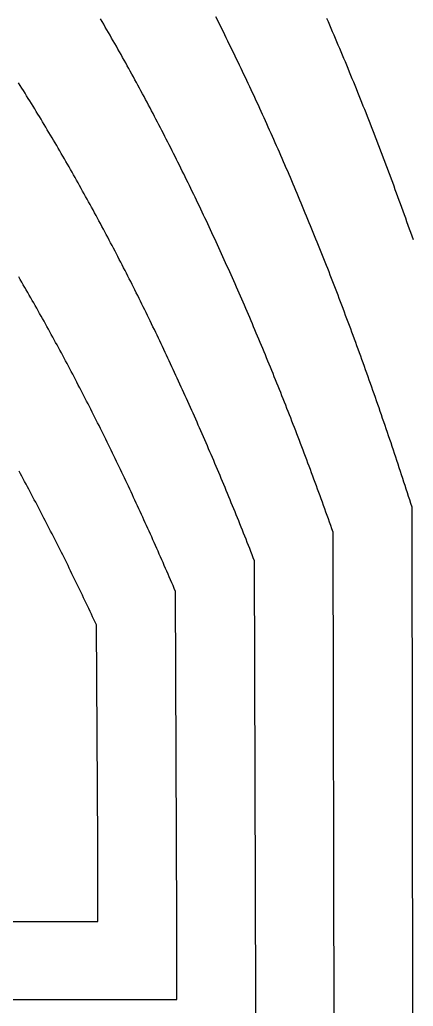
# Model space of a CAD drawing. Extents: x 2 to 198, y -170 to -3.
# Drawn here: x 151.18 to 166.79, y -132.56 to -93.46 of the extents above; entities that cross this region are included whole.
import ezdxf

# ---------------------------------------------------------------- set-up
doc = ezdxf.new("R2010")
doc.units = 0
doc.layers.add('MyLines', color=7, linetype='Continuous')

msp = doc.modelspace()

# ---------------------------------------------------------------- linework, layer by layer
at = {"layer": 'MyLines'}
for p, q in [((154.448, -93.533), (154.385, -93.425)), ((159.017, -93.47), (158.958, -93.352)), ((163.42, -93.545), (163.363, -93.414)), ((154.511, -93.642), (154.448, -93.533)), ((154.574, -93.75), (154.511, -93.642)), ((154.637, -93.859), (154.574, -93.75)), ((159.077, -93.589), (159.017, -93.47)), ((159.136, -93.708), (159.077, -93.589)), ((159.196, -93.827), (159.136, -93.708)), ((159.255, -93.946), (159.196, -93.827)), ((163.477, -93.676), (163.42, -93.545)), ((163.533, -93.808), (163.477, -93.676)), ((163.59, -93.939), (163.533, -93.808)), ((154.7, -93.968), (154.637, -93.859)), ((154.762, -94.077), (154.7, -93.968)), ((154.825, -94.186), (154.762, -94.077)), ((154.887, -94.295), (154.825, -94.186)), ((159.314, -94.065), (159.255, -93.946)), ((159.373, -94.185), (159.314, -94.065)), ((159.432, -94.305), (159.373, -94.185)), ((163.646, -94.071), (163.59, -93.939)), ((163.703, -94.203), (163.646, -94.071)), ((163.759, -94.336), (163.703, -94.203)), ((154.949, -94.405), (154.887, -94.295)), ((155.012, -94.514), (154.949, -94.405)), ((155.074, -94.624), (155.012, -94.514)), ((155.135, -94.733), (155.074, -94.624)), ((159.491, -94.424), (159.432, -94.305)), ((159.55, -94.544), (159.491, -94.424)), ((159.608, -94.664), (159.55, -94.544)), ((163.815, -94.468), (163.759, -94.336)), ((163.871, -94.601), (163.815, -94.468)), ((163.927, -94.733), (163.871, -94.601)), ((155.197, -94.843), (155.135, -94.733)), ((155.259, -94.953), (155.197, -94.843)), ((155.32, -95.063), (155.259, -94.953)), ((159.667, -94.784), (159.608, -94.664)), ((159.725, -94.905), (159.667, -94.784)), ((159.783, -95.025), (159.725, -94.905)), ((163.983, -94.866), (163.927, -94.733)), ((164.038, -94.999), (163.983, -94.866)), ((164.094, -95.133), (164.038, -94.999)), ((155.382, -95.173), (155.32, -95.063)), ((155.443, -95.284), (155.382, -95.173)), ((155.504, -95.394), (155.443, -95.284)), ((155.565, -95.505), (155.504, -95.394)), ((159.841, -95.146), (159.783, -95.025)), ((159.899, -95.267), (159.841, -95.146)), ((159.957, -95.388), (159.899, -95.267)), ((160.015, -95.509), (159.957, -95.388)), ((164.15, -95.266), (164.094, -95.133)), ((164.205, -95.4), (164.15, -95.266)), ((164.26, -95.534), (164.205, -95.4)), ((155.626, -95.616), (155.565, -95.505)), ((155.687, -95.726), (155.626, -95.616)), ((155.747, -95.837), (155.687, -95.726)), ((160.073, -95.63), (160.015, -95.509)), ((160.13, -95.752), (160.073, -95.63)), ((160.188, -95.873), (160.13, -95.752)), ((164.315, -95.668), (164.26, -95.534)), ((164.37, -95.802), (164.315, -95.668)), ((164.425, -95.937), (164.37, -95.802)), ((151.197, -96.066), (151.133, -95.963)), ((151.262, -96.168), (151.197, -96.066)), ((151.326, -96.271), (151.262, -96.168)), ((155.808, -95.948), (155.747, -95.837)), ((155.868, -96.06), (155.808, -95.948)), ((155.928, -96.171), (155.868, -96.06)), ((155.989, -96.283), (155.928, -96.171)), ((160.245, -95.995), (160.188, -95.873)), ((160.302, -96.117), (160.245, -95.995)), ((160.36, -96.239), (160.302, -96.117)), ((164.48, -96.071), (164.425, -95.937)), ((164.535, -96.206), (164.48, -96.071)), ((151.39, -96.373), (151.326, -96.271)), ((151.454, -96.476), (151.39, -96.373)), ((151.518, -96.579), (151.454, -96.476)), ((151.581, -96.682), (151.518, -96.579)), ((156.049, -96.394), (155.989, -96.283)), ((156.109, -96.506), (156.049, -96.394)), ((156.169, -96.618), (156.109, -96.506)), ((160.417, -96.361), (160.36, -96.239)), ((160.473, -96.483), (160.417, -96.361)), ((160.53, -96.606), (160.473, -96.483)), ((164.589, -96.341), (164.535, -96.206)), ((164.644, -96.476), (164.589, -96.341)), ((164.698, -96.612), (164.644, -96.476)), ((151.645, -96.785), (151.581, -96.682)), ((151.708, -96.888), (151.645, -96.785)), ((151.772, -96.992), (151.708, -96.888)), ((156.228, -96.73), (156.169, -96.618)), ((156.288, -96.842), (156.228, -96.73)), ((156.347, -96.954), (156.288, -96.842)), ((156.407, -97.067), (156.347, -96.954)), ((160.587, -96.729), (160.53, -96.606)), ((160.644, -96.851), (160.587, -96.729)), ((160.7, -96.974), (160.644, -96.851)), ((160.756, -97.098), (160.7, -96.974)), ((164.753, -96.747), (164.698, -96.612)), ((164.807, -96.883), (164.753, -96.747)), ((164.861, -97.019), (164.807, -96.883)), ((151.835, -97.095), (151.772, -96.992)), ((151.898, -97.199), (151.835, -97.095)), ((151.961, -97.303), (151.898, -97.199)), ((152.024, -97.406), (151.961, -97.303)), ((156.466, -97.179), (156.407, -97.067)), ((156.525, -97.292), (156.466, -97.179)), ((156.584, -97.405), (156.525, -97.292)), ((160.813, -97.221), (160.756, -97.098)), ((160.869, -97.344), (160.813, -97.221)), ((160.925, -97.468), (160.869, -97.344)), ((164.915, -97.155), (164.861, -97.019)), ((164.969, -97.292), (164.915, -97.155)), ((165.022, -97.428), (164.969, -97.292)), ((152.087, -97.51), (152.024, -97.406)), ((152.149, -97.614), (152.087, -97.51)), ((152.212, -97.718), (152.149, -97.614)), ((152.274, -97.823), (152.212, -97.718)), ((156.643, -97.518), (156.584, -97.405)), ((156.702, -97.631), (156.643, -97.518)), ((156.761, -97.744), (156.702, -97.631)), ((156.819, -97.857), (156.761, -97.744)), ((160.981, -97.592), (160.925, -97.468)), ((161.037, -97.716), (160.981, -97.592)), ((161.092, -97.84), (161.037, -97.716)), ((165.076, -97.565), (165.022, -97.428)), ((165.13, -97.702), (165.076, -97.565)), ((165.183, -97.839), (165.13, -97.702)), ((152.336, -97.927), (152.274, -97.823)), ((152.398, -98.031), (152.336, -97.927)), ((152.46, -98.136), (152.398, -98.031)), ((152.522, -98.241), (152.46, -98.136)), ((156.878, -97.971), (156.819, -97.857)), ((156.936, -98.084), (156.878, -97.971)), ((156.994, -98.198), (156.936, -98.084)), ((161.148, -97.964), (161.092, -97.84)), ((161.204, -98.088), (161.148, -97.964)), ((161.259, -98.213), (161.204, -98.088)), ((165.237, -97.976), (165.183, -97.839)), ((165.29, -98.114), (165.237, -97.976)), ((165.343, -98.252), (165.29, -98.114)), ((152.584, -98.345), (152.522, -98.241)), ((152.645, -98.45), (152.584, -98.345)), ((152.707, -98.555), (152.645, -98.45)), ((157.052, -98.312), (156.994, -98.198)), ((157.11, -98.426), (157.052, -98.312)), ((157.168, -98.54), (157.11, -98.426)), ((161.314, -98.338), (161.259, -98.213)), ((161.37, -98.463), (161.314, -98.338)), ((161.425, -98.588), (161.37, -98.463)), ((165.396, -98.389), (165.343, -98.252)), ((165.449, -98.528), (165.396, -98.389)), ((165.502, -98.666), (165.449, -98.528)), ((152.768, -98.66), (152.707, -98.555)), ((152.829, -98.766), (152.768, -98.66)), ((152.89, -98.871), (152.829, -98.766)), ((152.951, -98.977), (152.89, -98.871)), ((157.226, -98.654), (157.168, -98.54)), ((157.284, -98.769), (157.226, -98.654)), ((157.342, -98.883), (157.284, -98.769)), ((157.399, -98.998), (157.342, -98.883)), ((161.48, -98.713), (161.425, -98.588)), ((161.535, -98.838), (161.48, -98.713)), ((161.589, -98.964), (161.535, -98.838)), ((165.555, -98.804), (165.502, -98.666)), ((165.607, -98.943), (165.555, -98.804)), ((153.012, -99.082), (152.951, -98.977)), ((153.073, -99.188), (153.012, -99.082)), ((153.134, -99.294), (153.073, -99.188)), ((153.194, -99.399), (153.134, -99.294)), ((157.456, -99.113), (157.399, -98.998)), ((157.514, -99.228), (157.456, -99.113)), ((157.571, -99.343), (157.514, -99.228)), ((161.644, -99.089), (161.589, -98.964)), ((161.699, -99.215), (161.644, -99.089)), ((161.753, -99.341), (161.699, -99.215)), ((165.66, -99.082), (165.607, -98.943)), ((165.712, -99.221), (165.66, -99.082)), ((165.765, -99.36), (165.712, -99.221)), ((153.255, -99.506), (153.194, -99.399)), ((153.315, -99.612), (153.255, -99.506)), ((153.375, -99.718), (153.315, -99.612)), ((157.628, -99.458), (157.571, -99.343)), ((157.685, -99.573), (157.628, -99.458)), ((157.742, -99.688), (157.685, -99.573)), ((157.799, -99.804), (157.742, -99.688)), ((161.808, -99.467), (161.753, -99.341)), ((161.862, -99.594), (161.808, -99.467)), ((161.916, -99.72), (161.862, -99.594)), ((165.817, -99.5), (165.765, -99.36)), ((165.869, -99.639), (165.817, -99.5)), ((165.921, -99.779), (165.869, -99.639)), ((153.435, -99.824), (153.375, -99.718)), ((153.495, -99.931), (153.435, -99.824)), ((153.555, -100.037), (153.495, -99.931)), ((153.615, -100.144), (153.555, -100.037)), ((157.855, -99.92), (157.799, -99.804)), ((157.912, -100.036), (157.855, -99.92)), ((157.968, -100.152), (157.912, -100.036)), ((161.97, -99.847), (161.916, -99.72)), ((162.024, -99.973), (161.97, -99.847)), ((162.078, -100.1), (162.024, -99.973)), ((162.132, -100.228), (162.078, -100.1)), ((165.973, -99.919), (165.921, -99.779)), ((166.025, -100.059), (165.973, -99.919)), ((166.077, -100.2), (166.025, -100.059)), ((153.674, -100.251), (153.615, -100.144)), ((153.734, -100.358), (153.674, -100.251)), ((153.793, -100.465), (153.734, -100.358)), ((153.852, -100.572), (153.793, -100.465)), ((158.025, -100.268), (157.968, -100.152)), ((158.081, -100.384), (158.025, -100.268)), ((158.137, -100.5), (158.081, -100.384)), ((162.186, -100.355), (162.132, -100.228)), ((162.239, -100.482), (162.186, -100.355)), ((162.293, -100.61), (162.239, -100.482)), ((166.129, -100.34), (166.077, -100.2)), ((166.18, -100.481), (166.129, -100.34)), ((166.232, -100.622), (166.18, -100.481)), ((153.912, -100.679), (153.852, -100.572)), ((153.971, -100.787), (153.912, -100.679)), ((154.03, -100.894), (153.971, -100.787)), ((158.193, -100.617), (158.137, -100.5)), ((158.249, -100.734), (158.193, -100.617)), ((158.305, -100.85), (158.249, -100.734)), ((158.36, -100.967), (158.305, -100.85)), ((162.346, -100.738), (162.293, -100.61)), ((162.4, -100.866), (162.346, -100.738)), ((162.453, -100.994), (162.4, -100.866)), ((166.283, -100.764), (166.232, -100.622)), ((166.334, -100.905), (166.283, -100.764)), ((154.088, -101.002), (154.03, -100.894)), ((154.147, -101.11), (154.088, -101.002)), ((154.206, -101.217), (154.147, -101.11)), ((154.264, -101.325), (154.206, -101.217)), ((158.416, -101.084), (158.36, -100.967)), ((158.472, -101.202), (158.416, -101.084)), ((158.527, -101.319), (158.472, -101.202)), ((162.506, -101.122), (162.453, -100.994)), ((162.559, -101.25), (162.506, -101.122)), ((162.612, -101.379), (162.559, -101.25)), ((166.385, -101.047), (166.334, -100.905)), ((166.437, -101.188), (166.385, -101.047)), ((166.488, -101.33), (166.437, -101.188)), ((154.323, -101.433), (154.264, -101.325)), ((154.381, -101.542), (154.323, -101.433)), ((154.439, -101.65), (154.381, -101.542)), ((154.497, -101.758), (154.439, -101.65)), ((158.582, -101.436), (158.527, -101.319)), ((158.638, -101.554), (158.582, -101.436)), ((158.693, -101.672), (158.638, -101.554)), ((162.665, -101.508), (162.612, -101.379)), ((162.717, -101.636), (162.665, -101.508)), ((162.77, -101.766), (162.717, -101.636)), ((166.539, -101.473), (166.488, -101.33)), ((166.589, -101.615), (166.539, -101.473)), ((166.64, -101.758), (166.589, -101.615)), ((154.555, -101.867), (154.497, -101.758)), ((154.613, -101.976), (154.555, -101.867)), ((154.671, -102.084), (154.613, -101.976)), ((158.748, -101.79), (158.693, -101.672)), ((158.803, -101.908), (158.748, -101.79)), ((158.857, -102.026), (158.803, -101.908)), ((158.912, -102.144), (158.857, -102.026)), ((162.823, -101.895), (162.77, -101.766)), ((162.875, -102.024), (162.823, -101.895)), ((162.927, -102.154), (162.875, -102.024)), ((166.691, -101.9), (166.64, -101.758)), ((166.741, -102.044), (166.691, -101.9)), ((166.792, -102.187), (166.741, -102.044)), ((154.728, -102.193), (154.671, -102.084)), ((154.786, -102.302), (154.728, -102.193)), ((154.843, -102.411), (154.786, -102.302)), ((154.901, -102.521), (154.843, -102.411)), ((158.967, -102.262), (158.912, -102.144)), ((159.021, -102.381), (158.967, -102.262)), ((159.076, -102.5), (159.021, -102.381)), ((162.98, -102.283), (162.927, -102.154)), ((163.032, -102.413), (162.98, -102.283)), ((163.084, -102.543), (163.032, -102.413)), ((154.958, -102.63), (154.901, -102.521)), ((155.015, -102.739), (154.958, -102.63)), ((155.072, -102.849), (155.015, -102.739)), ((159.13, -102.619), (159.076, -102.5)), ((159.184, -102.738), (159.13, -102.619)), ((159.238, -102.857), (159.184, -102.738)), ((163.136, -102.674), (163.084, -102.543)), ((163.188, -102.804), (163.136, -102.674)), ((163.24, -102.934), (163.188, -102.804)), ((155.129, -102.959), (155.072, -102.849)), ((155.186, -103.069), (155.129, -102.959)), ((155.243, -103.179), (155.186, -103.069)), ((155.299, -103.289), (155.243, -103.179)), ((159.292, -102.976), (159.238, -102.857)), ((159.346, -103.095), (159.292, -102.976)), ((159.4, -103.215), (159.346, -103.095)), ((159.454, -103.335), (159.4, -103.215)), ((163.291, -103.065), (163.24, -102.934)), ((163.343, -103.196), (163.291, -103.065)), ((163.395, -103.327), (163.343, -103.196)), ((155.356, -103.399), (155.299, -103.289)), ((155.412, -103.509), (155.356, -103.399)), ((155.468, -103.619), (155.412, -103.509)), ((155.525, -103.73), (155.468, -103.619)), ((159.508, -103.454), (159.454, -103.335)), ((159.561, -103.574), (159.508, -103.454)), ((159.615, -103.694), (159.561, -103.574)), ((163.446, -103.458), (163.395, -103.327)), ((163.497, -103.59), (163.446, -103.458)), ((163.549, -103.721), (163.497, -103.59)), ((151.203, -103.761), (151.143, -103.658)), ((151.263, -103.863), (151.203, -103.761)), ((151.322, -103.966), (151.263, -103.863)), ((151.381, -104.068), (151.322, -103.966)), ((155.581, -103.841), (155.525, -103.73)), ((155.637, -103.951), (155.581, -103.841)), ((155.693, -104.062), (155.637, -103.951)), ((159.668, -103.815), (159.615, -103.694)), ((159.721, -103.935), (159.668, -103.815)), ((159.775, -104.055), (159.721, -103.935)), ((163.6, -103.853), (163.549, -103.721)), ((163.651, -103.985), (163.6, -103.853)), ((163.702, -104.117), (163.651, -103.985)), ((151.441, -104.171), (151.381, -104.068)), ((151.5, -104.274), (151.441, -104.171)), ((151.559, -104.377), (151.5, -104.274)), ((151.618, -104.48), (151.559, -104.377)), ((155.748, -104.173), (155.693, -104.062)), ((155.804, -104.284), (155.748, -104.173)), ((155.86, -104.396), (155.804, -104.284)), ((155.915, -104.507), (155.86, -104.396)), ((159.828, -104.176), (159.775, -104.055)), ((159.881, -104.297), (159.828, -104.176)), ((159.934, -104.418), (159.881, -104.297)), ((163.753, -104.249), (163.702, -104.117)), ((163.803, -104.381), (163.753, -104.249)), ((163.854, -104.514), (163.803, -104.381)), ((151.676, -104.583), (151.618, -104.48)), ((151.735, -104.687), (151.676, -104.583)), ((151.794, -104.79), (151.735, -104.687)), ((151.852, -104.893), (151.794, -104.79)), ((155.971, -104.618), (155.915, -104.507)), ((156.026, -104.73), (155.971, -104.618)), ((156.081, -104.842), (156.026, -104.73)), ((159.986, -104.539), (159.934, -104.418)), ((160.039, -104.66), (159.986, -104.539)), ((160.092, -104.781), (160.039, -104.66)), ((160.144, -104.903), (160.092, -104.781)), ((163.905, -104.647), (163.854, -104.514)), ((163.955, -104.78), (163.905, -104.647)), ((164.006, -104.913), (163.955, -104.78)), ((151.911, -104.997), (151.852, -104.893)), ((151.969, -105.101), (151.911, -104.997)), ((152.027, -105.205), (151.969, -105.101)), ((156.136, -104.954), (156.081, -104.842)), ((156.191, -105.066), (156.136, -104.954)), ((156.246, -105.178), (156.191, -105.066)), ((156.301, -105.29), (156.246, -105.178)), ((160.197, -105.025), (160.144, -104.903)), ((160.249, -105.146), (160.197, -105.025)), ((160.301, -105.268), (160.249, -105.146)), ((164.056, -105.046), (164.006, -104.913)), ((164.106, -105.179), (164.056, -105.046)), ((164.156, -105.313), (164.106, -105.179)), ((152.085, -105.308), (152.027, -105.205)), ((152.143, -105.413), (152.085, -105.308)), ((152.201, -105.517), (152.143, -105.413)), ((152.259, -105.621), (152.201, -105.517)), ((156.356, -105.402), (156.301, -105.29)), ((156.41, -105.515), (156.356, -105.402)), ((156.465, -105.627), (156.41, -105.515)), ((160.353, -105.39), (160.301, -105.268)), ((160.406, -105.512), (160.353, -105.39)), ((160.457, -105.635), (160.406, -105.512)), ((164.207, -105.447), (164.156, -105.313)), ((164.257, -105.58), (164.207, -105.447)), ((152.316, -105.725), (152.259, -105.621)), ((152.374, -105.83), (152.316, -105.725)), ((152.431, -105.934), (152.374, -105.83)), ((152.488, -106.039), (152.431, -105.934)), ((156.519, -105.74), (156.465, -105.627)), ((156.573, -105.853), (156.519, -105.74)), ((156.628, -105.965), (156.573, -105.853)), ((156.682, -106.078), (156.628, -105.965)), ((160.509, -105.757), (160.457, -105.635)), ((160.561, -105.88), (160.509, -105.757)), ((160.613, -106.003), (160.561, -105.88)), ((164.306, -105.715), (164.257, -105.58)), ((164.356, -105.849), (164.306, -105.715)), ((164.406, -105.983), (164.356, -105.849)), ((152.546, -106.143), (152.488, -106.039)), ((152.603, -106.248), (152.546, -106.143)), ((152.66, -106.353), (152.603, -106.248)), ((152.717, -106.458), (152.66, -106.353)), ((156.736, -106.192), (156.682, -106.078)), ((156.79, -106.305), (156.736, -106.192)), ((156.844, -106.418), (156.79, -106.305)), ((160.665, -106.126), (160.613, -106.003)), ((160.716, -106.249), (160.665, -106.126)), ((160.768, -106.372), (160.716, -106.249)), ((164.456, -106.118), (164.406, -105.983)), ((164.505, -106.253), (164.456, -106.118)), ((164.555, -106.387), (164.505, -106.253)), ((152.773, -106.563), (152.717, -106.458)), ((152.83, -106.669), (152.773, -106.563)), ((152.887, -106.774), (152.83, -106.669)), ((156.897, -106.532), (156.844, -106.418)), ((156.951, -106.645), (156.897, -106.532)), ((157.005, -106.759), (156.951, -106.645)), ((160.819, -106.495), (160.768, -106.372)), ((160.87, -106.619), (160.819, -106.495)), ((160.921, -106.742), (160.87, -106.619)), ((160.972, -106.866), (160.921, -106.742)), ((164.604, -106.523), (164.555, -106.387)), ((164.653, -106.658), (164.604, -106.523)), ((164.703, -106.793), (164.653, -106.658)), ((152.943, -106.879), (152.887, -106.774)), ((153, -106.985), (152.943, -106.879)), ((153.056, -107.091), (153, -106.985)), ((153.112, -107.196), (153.056, -107.091)), ((157.058, -106.873), (157.005, -106.759)), ((157.112, -106.987), (157.058, -106.873)), ((157.165, -107.101), (157.112, -106.987)), ((157.218, -107.215), (157.165, -107.101)), ((161.023, -106.99), (160.972, -106.866)), ((161.074, -107.114), (161.023, -106.99)), ((161.125, -107.238), (161.074, -107.114)), ((164.752, -106.929), (164.703, -106.793)), ((164.801, -107.065), (164.752, -106.929)), ((164.85, -107.201), (164.801, -107.065)), ((153.168, -107.302), (153.112, -107.196)), ((153.224, -107.408), (153.168, -107.302)), ((153.28, -107.514), (153.224, -107.408)), ((153.336, -107.621), (153.28, -107.514)), ((157.271, -107.33), (157.218, -107.215)), ((157.324, -107.444), (157.271, -107.33)), ((157.377, -107.559), (157.324, -107.444)), ((161.176, -107.362), (161.125, -107.238)), ((161.227, -107.487), (161.176, -107.362)), ((161.277, -107.612), (161.227, -107.487)), ((164.899, -107.337), (164.85, -107.201)), ((164.947, -107.473), (164.899, -107.337)), ((164.996, -107.609), (164.947, -107.473)), ((153.392, -107.727), (153.336, -107.621)), ((153.447, -107.833), (153.392, -107.727)), ((153.503, -107.94), (153.447, -107.833)), ((157.43, -107.674), (157.377, -107.559)), ((157.483, -107.788), (157.43, -107.674)), ((157.535, -107.903), (157.483, -107.788)), ((157.588, -108.019), (157.535, -107.903)), ((161.328, -107.736), (161.277, -107.612)), ((161.378, -107.861), (161.328, -107.736)), ((161.428, -107.986), (161.378, -107.861)), ((165.045, -107.746), (164.996, -107.609)), ((165.093, -107.883), (165.045, -107.746)), ((165.142, -108.02), (165.093, -107.883)), ((153.558, -108.046), (153.503, -107.94)), ((153.613, -108.153), (153.558, -108.046)), ((153.669, -108.26), (153.613, -108.153)), ((153.724, -108.367), (153.669, -108.26)), ((157.64, -108.134), (157.588, -108.019)), ((157.693, -108.249), (157.64, -108.134)), ((157.745, -108.365), (157.693, -108.249)), ((161.479, -108.111), (161.428, -107.986)), ((161.529, -108.237), (161.479, -108.111)), ((161.579, -108.362), (161.529, -108.237)), ((165.19, -108.157), (165.142, -108.02)), ((165.238, -108.294), (165.19, -108.157)), ((165.286, -108.432), (165.238, -108.294)), ((153.779, -108.474), (153.724, -108.367)), ((153.834, -108.581), (153.779, -108.474)), ((153.888, -108.688), (153.834, -108.581)), ((153.943, -108.796), (153.888, -108.688)), ((157.797, -108.48), (157.745, -108.365)), ((157.85, -108.596), (157.797, -108.48)), ((157.902, -108.712), (157.85, -108.596)), ((161.629, -108.488), (161.579, -108.362)), ((161.679, -108.614), (161.629, -108.488)), ((161.729, -108.74), (161.679, -108.614)), ((165.335, -108.57), (165.286, -108.432)), ((165.383, -108.708), (165.335, -108.57)), ((153.998, -108.903), (153.943, -108.796)), ((154.052, -109.011), (153.998, -108.903)), ((154.107, -109.118), (154.052, -109.011)), ((157.954, -108.828), (157.902, -108.712)), ((158.005, -108.944), (157.954, -108.828)), ((158.057, -109.06), (158.005, -108.944)), ((158.109, -109.176), (158.057, -109.06)), ((161.778, -108.866), (161.729, -108.74)), ((161.828, -108.992), (161.778, -108.866)), ((161.877, -109.118), (161.828, -108.992)), ((165.431, -108.846), (165.383, -108.708)), ((165.478, -108.984), (165.431, -108.846)), ((165.526, -109.122), (165.478, -108.984)), ((154.161, -109.226), (154.107, -109.118)), ((154.215, -109.334), (154.161, -109.226)), ((154.27, -109.442), (154.215, -109.334)), ((154.324, -109.55), (154.27, -109.442)), ((158.16, -109.293), (158.109, -109.176)), ((158.212, -109.409), (158.16, -109.293)), ((158.263, -109.526), (158.212, -109.409)), ((161.927, -109.245), (161.877, -109.118)), ((161.976, -109.371), (161.927, -109.245)), ((162.026, -109.498), (161.976, -109.371)), ((165.574, -109.261), (165.526, -109.122)), ((165.622, -109.399), (165.574, -109.261)), ((165.669, -109.538), (165.622, -109.399)), ((154.378, -109.658), (154.324, -109.55)), ((154.431, -109.766), (154.378, -109.658)), ((154.485, -109.875), (154.431, -109.766)), ((154.539, -109.983), (154.485, -109.875)), ((158.315, -109.643), (158.263, -109.526)), ((158.366, -109.76), (158.315, -109.643)), ((158.417, -109.877), (158.366, -109.76)), ((158.468, -109.994), (158.417, -109.877)), ((162.075, -109.625), (162.026, -109.498)), ((162.124, -109.752), (162.075, -109.625)), ((162.173, -109.88), (162.124, -109.752)), ((165.717, -109.678), (165.669, -109.538)), ((165.764, -109.817), (165.717, -109.678)), ((165.811, -109.956), (165.764, -109.817)), ((154.593, -110.092), (154.539, -109.983)), ((154.646, -110.201), (154.593, -110.092)), ((154.7, -110.31), (154.646, -110.201)), ((158.519, -110.111), (158.468, -109.994)), ((158.57, -110.229), (158.519, -110.111)), ((158.621, -110.346), (158.57, -110.229)), ((162.222, -110.007), (162.173, -109.88)), ((162.271, -110.135), (162.222, -110.007)), ((162.32, -110.262), (162.271, -110.135)), ((162.369, -110.39), (162.32, -110.262)), ((165.858, -110.096), (165.811, -109.956)), ((165.906, -110.236), (165.858, -110.096)), ((165.953, -110.376), (165.906, -110.236)), ((154.753, -110.419), (154.7, -110.31)), ((154.806, -110.528), (154.753, -110.419)), ((154.859, -110.637), (154.806, -110.528)), ((154.912, -110.746), (154.859, -110.637)), ((158.672, -110.464), (158.621, -110.346)), ((158.722, -110.582), (158.672, -110.464)), ((158.773, -110.7), (158.722, -110.582)), ((162.417, -110.518), (162.369, -110.39)), ((162.466, -110.646), (162.417, -110.518)), ((162.514, -110.774), (162.466, -110.646)), ((166, -110.516), (165.953, -110.376)), ((166.047, -110.656), (166, -110.516)), ((166.093, -110.797), (166.047, -110.656)), ((154.965, -110.855), (154.912, -110.746)), ((155.018, -110.965), (154.965, -110.855)), ((155.071, -111.074), (155.018, -110.965)), ((158.823, -110.818), (158.773, -110.7)), ((158.874, -110.936), (158.823, -110.818)), ((158.924, -111.055), (158.874, -110.936)), ((162.563, -110.903), (162.514, -110.774)), ((162.611, -111.031), (162.563, -110.903)), ((162.659, -111.16), (162.611, -111.031)), ((166.14, -110.937), (166.093, -110.797)), ((166.187, -111.078), (166.14, -110.937)), ((151.208, -111.456), (151.152, -111.353)), ((155.124, -111.184), (155.071, -111.074)), ((155.176, -111.294), (155.124, -111.184)), ((155.229, -111.404), (155.176, -111.294)), ((155.281, -111.514), (155.229, -111.404)), ((158.974, -111.173), (158.924, -111.055)), ((159.025, -111.292), (158.974, -111.173)), ((159.075, -111.41), (159.025, -111.292)), ((159.125, -111.529), (159.075, -111.41)), ((162.707, -111.289), (162.659, -111.16)), ((162.755, -111.418), (162.707, -111.289)), ((162.804, -111.547), (162.755, -111.418)), ((166.233, -111.219), (166.187, -111.078)), ((166.28, -111.361), (166.233, -111.219)), ((166.326, -111.502), (166.28, -111.361)), ((151.263, -111.558), (151.208, -111.456)), ((151.319, -111.661), (151.263, -111.558)), ((151.374, -111.763), (151.319, -111.661)), ((151.429, -111.866), (151.374, -111.763)), ((155.334, -111.624), (155.281, -111.514)), ((155.386, -111.734), (155.334, -111.624)), ((155.438, -111.845), (155.386, -111.734)), ((159.175, -111.648), (159.125, -111.529)), ((159.224, -111.767), (159.175, -111.648)), ((159.274, -111.886), (159.224, -111.767)), ((162.851, -111.677), (162.804, -111.547)), ((162.899, -111.806), (162.851, -111.677)), ((162.947, -111.936), (162.899, -111.806)), ((166.373, -111.644), (166.326, -111.502)), ((166.419, -111.785), (166.373, -111.644)), ((166.465, -111.927), (166.419, -111.785)), ((151.484, -111.969), (151.429, -111.866)), ((151.539, -112.072), (151.484, -111.969)), ((151.594, -112.175), (151.539, -112.072)), ((151.649, -112.278), (151.594, -112.175)), ((155.49, -111.955), (155.438, -111.845)), ((155.542, -112.066), (155.49, -111.955)), ((155.594, -112.176), (155.542, -112.066)), ((155.646, -112.287), (155.594, -112.176)), ((159.324, -112.006), (159.274, -111.886)), ((159.373, -112.125), (159.324, -112.006)), ((159.423, -112.245), (159.373, -112.125)), ((162.995, -112.066), (162.947, -111.936)), ((163.042, -112.195), (162.995, -112.066)), ((163.09, -112.326), (163.042, -112.195)), ((166.511, -112.069), (166.465, -111.927)), ((166.557, -112.212), (166.511, -112.069)), ((166.603, -112.354), (166.557, -112.212)), ((151.704, -112.381), (151.649, -112.278)), ((151.758, -112.485), (151.704, -112.381)), ((151.813, -112.588), (151.758, -112.485)), ((151.867, -112.692), (151.813, -112.588)), ((155.698, -112.398), (155.646, -112.287)), ((155.749, -112.509), (155.698, -112.398)), ((155.801, -112.62), (155.749, -112.509)), ((159.472, -112.365), (159.423, -112.245)), ((159.522, -112.484), (159.472, -112.365)), ((159.571, -112.604), (159.522, -112.484)), ((159.62, -112.724), (159.571, -112.604)), ((163.137, -112.456), (163.09, -112.326)), ((163.185, -112.586), (163.137, -112.456)), ((163.232, -112.717), (163.185, -112.586)), ((166.649, -112.497), (166.603, -112.354)), ((166.695, -112.64), (166.649, -112.497)), ((151.921, -112.795), (151.867, -112.692)), ((151.976, -112.899), (151.921, -112.795)), ((152.03, -113.003), (151.976, -112.899)), ((152.084, -113.107), (152.03, -113.003)), ((155.852, -112.731), (155.801, -112.62)), ((155.904, -112.843), (155.852, -112.731)), ((155.955, -112.954), (155.904, -112.843)), ((156.006, -113.066), (155.955, -112.954)), ((159.669, -112.845), (159.62, -112.724)), ((159.718, -112.965), (159.669, -112.845)), ((159.767, -113.086), (159.718, -112.965)), ((163.279, -112.847), (163.232, -112.717)), ((163.326, -112.978), (163.279, -112.847)), ((163.374, -113.109), (163.326, -112.978)), ((166.741, -112.783), (166.695, -112.64)), ((166.786, -138.5), (166.741, -112.783)), ((152.138, -113.211), (152.084, -113.107)), ((152.192, -113.315), (152.138, -113.211)), ((152.245, -113.419), (152.192, -113.315)), ((156.057, -113.177), (156.006, -113.066)), ((156.108, -113.289), (156.057, -113.177)), ((156.159, -113.401), (156.108, -113.289)), ((159.816, -113.206), (159.767, -113.086)), ((159.865, -113.327), (159.816, -113.206)), ((159.913, -113.448), (159.865, -113.327)), ((163.421, -113.24), (163.374, -113.109)), ((163.467, -113.372), (163.421, -113.24)), ((163.514, -113.503), (163.467, -113.372)), ((152.299, -113.523), (152.245, -113.419)), ((152.353, -113.628), (152.299, -113.523)), ((152.406, -113.732), (152.353, -113.628)), ((152.46, -113.837), (152.406, -113.732)), ((156.21, -113.513), (156.159, -113.401)), ((156.261, -113.625), (156.21, -113.513)), ((156.312, -113.737), (156.261, -113.625)), ((156.363, -113.85), (156.312, -113.737)), ((159.962, -113.569), (159.913, -113.448)), ((160.011, -113.69), (159.962, -113.569)), ((160.059, -113.811), (160.011, -113.69)), ((163.561, -113.635), (163.514, -113.503)), ((163.608, -113.766), (163.561, -113.635)), ((163.654, -135.4), (163.608, -113.766)), ((152.513, -113.942), (152.46, -113.837)), ((152.566, -114.046), (152.513, -113.942)), ((152.619, -114.151), (152.566, -114.046)), ((152.672, -114.256), (152.619, -114.151)), ((156.413, -113.962), (156.363, -113.85)), ((156.464, -114.075), (156.413, -113.962)), ((156.514, -114.187), (156.464, -114.075)), ((160.108, -113.933), (160.059, -113.811)), ((160.156, -114.054), (160.108, -113.933)), ((160.204, -114.176), (160.156, -114.054)), ((160.252, -114.298), (160.204, -114.176)), ((152.725, -114.361), (152.672, -114.256)), ((152.778, -114.466), (152.725, -114.361)), ((152.831, -114.572), (152.778, -114.466)), ((152.884, -114.677), (152.831, -114.572)), ((156.564, -114.3), (156.514, -114.187)), ((156.615, -114.413), (156.564, -114.3)), ((156.665, -114.526), (156.615, -114.413)), ((156.715, -114.639), (156.665, -114.526)), ((160.3, -114.42), (160.252, -114.298)), ((160.348, -114.542), (160.3, -114.42)), ((160.396, -114.664), (160.348, -114.542)), ((152.936, -114.782), (152.884, -114.677)), ((152.989, -114.888), (152.936, -114.782)), ((153.041, -114.994), (152.989, -114.888)), ((156.765, -114.753), (156.715, -114.639)), ((156.815, -114.866), (156.765, -114.753)), ((156.865, -114.979), (156.815, -114.866)), ((160.444, -114.786), (160.396, -114.664)), ((160.492, -114.909), (160.444, -114.786)), ((160.54, -132.3), (160.492, -114.909)), ((153.094, -115.099), (153.041, -114.994)), ((153.146, -115.205), (153.094, -115.099)), ((153.198, -115.311), (153.146, -115.205)), ((153.25, -115.417), (153.198, -115.311)), ((156.914, -115.093), (156.865, -114.979)), ((156.964, -115.207), (156.914, -115.093)), ((157.014, -115.32), (156.964, -115.207)), ((157.063, -115.434), (157.014, -115.32)), ((153.302, -115.523), (153.25, -115.417)), ((153.354, -115.629), (153.302, -115.523)), ((153.406, -115.736), (153.354, -115.629)), ((153.458, -115.842), (153.406, -115.736)), ((157.113, -115.548), (157.063, -115.434)), ((157.162, -115.662), (157.113, -115.548)), ((157.211, -115.777), (157.162, -115.662)), ((153.509, -115.949), (153.458, -115.842)), ((153.561, -116.055), (153.509, -115.949)), ((153.612, -116.162), (153.561, -116.055)), ((157.26, -115.891), (157.211, -115.777)), ((157.309, -116.005), (157.26, -115.891)), ((157.359, -116.12), (157.309, -116.005)), ((157.407, -129.2), (157.359, -116.12)), ((153.664, -116.269), (153.612, -116.162)), ((153.715, -116.376), (153.664, -116.269)), ((153.766, -116.483), (153.715, -116.376)), ((153.817, -116.59), (153.766, -116.483)), ((153.868, -116.697), (153.817, -116.59)), ((153.919, -116.804), (153.868, -116.697)), ((153.97, -116.912), (153.919, -116.804)), ((154.021, -117.019), (153.97, -116.912)), ((154.072, -117.127), (154.021, -117.019)), ((154.123, -117.235), (154.072, -117.127)), ((154.173, -117.342), (154.123, -117.235)), ((154.224, -117.45), (154.173, -117.342)), ((154.274, -126.1), (154.224, -117.45)), ((154.274, -129.2), (154.274, -126.1)), ((138.247, -129.2), (154.274, -129.2)), ((157.407, -132.3), (157.407, -129.2)), ((140.485, -132.3), (157.407, -132.3)), ((160.54, -135.4), (160.54, -132.3))]:
    msp.add_line(p, q, dxfattribs=at)

doc.saveas('drawing.dxf')
